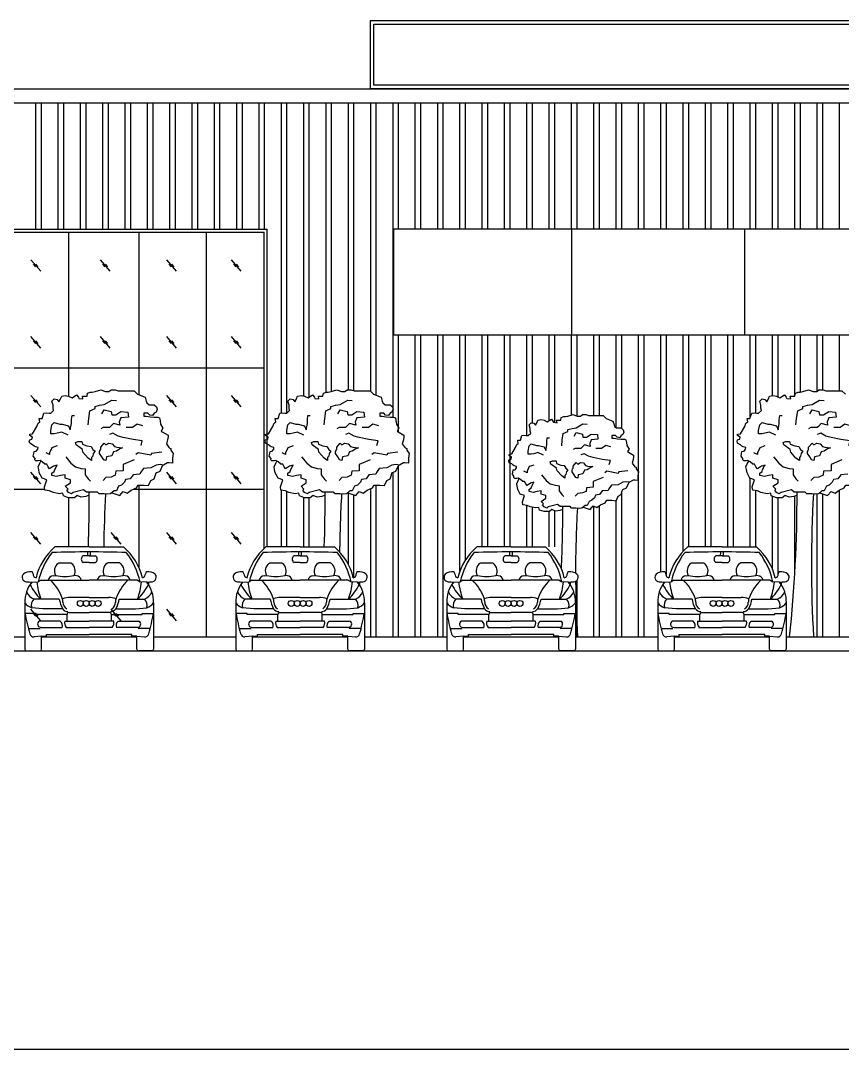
# Model space of a CAD drawing. Header units: inches. Extents: x 527079 to 698187, y -115864 to 63842.
# Drawn here: x 561581 to 573269, y 49203 to 63842 of the extents above; entities that cross this region are included whole.
import ezdxf

# ---------------------------------------------------------------- set-up
doc = ezdxf.new("R2010")
doc.units = ezdxf.units.IN
doc.header["$LTSCALE"] = 8
doc.header["$MEASUREMENT"] = 0
doc.layers.add('floor', color=177, linetype='Continuous')
doc.layers.add('walls', color=5, linetype='Continuous')

msp = doc.modelspace()

# ---------------------------------------------------------------- linework, layer by layer
at = {"layer": 'floor'}
for p, q in [((555387, 60873), (565087, 60873)), ((555427, 60833), (565047, 60833)), ((565047, 56333), (565047, 60833)), ((565087, 56353), (565087, 60873)), ((569418, 60873), (569418, 59369)), ((571878, 60873), (571878, 59369)), ((562557, 56353), (562069, 56353)), ((562557, 56353), (563045, 56353)), ((565557, 56353), (565069, 56353)), ((565557, 56353), (566045, 56353)), ((568557, 56353), (568069, 56353)), ((568557, 56353), (569045, 56353)), ((571557, 56353), (571069, 56353)), ((571557, 56353), (572045, 56353)), ((561643, 55559), (561643, 54896)), ((563471, 55559), (563471, 54896)), ((564643, 55559), (564643, 54896)), ((566471, 55559), (566471, 54896)), ((567643, 55559), (567643, 54896)), ((569471, 55559), (569471, 54896)), ((570643, 55559), (570643, 54896)), ((572471, 55559), (572471, 54896)), ((560471, 55073), (561643, 55073)), ((561880, 54896), (561880, 55082)), ((561880, 55073), (563234, 55073)), ((563234, 54896), (563234, 55082)), ((563471, 55073), (564643, 55073)), ((564880, 54896), (564880, 55082)), ((564880, 55073), (566234, 55073)), ((566234, 54896), (566234, 55082)), ((566471, 55073), (567643, 55073)), ((567880, 54896), (567880, 55082)), ((567880, 55073), (569234, 55073)), ((569234, 54896), (569234, 55082)), ((569471, 55073), (570643, 55073)), ((570880, 54896), (570880, 55082)), ((570880, 55073), (572234, 55073)), ((572234, 54896), (572234, 55082)), ((572471, 55073), (573643, 55073)), ((561666, 54873), (561857, 54873)), ((563448, 54873), (563257, 54873)), ((564666, 54873), (564857, 54873)), ((566448, 54873), (566257, 54873)), ((567666, 54873), (567857, 54873)), ((569448, 54873), (569257, 54873)), ((570666, 54873), (570857, 54873)), ((572448, 54873), (572257, 54873))]:
    msp.add_line(p, q, dxfattribs=at)
at = {"layer": 'floor', "color": 0}
for p, q in [((562267, 58498), (562267, 60833)), ((563267, 58515), (563267, 60833)), ((561869, 60274), (561729, 60437)), ((561798, 60336), (561765, 60374)), ((561833, 60336), (561800, 60374)), ((562856, 60274), (562716, 60437)), ((562785, 60336), (562753, 60374)), ((562820, 60336), (562787, 60374)), ((563799, 60274), (563659, 60437)), ((563728, 60336), (563695, 60374)), ((563763, 60336), (563730, 60374)), ((564720, 60274), (564580, 60437)), ((564649, 60336), (564616, 60374)), ((564684, 60336), (564651, 60374)), ((561869, 59182), (561729, 59346)), ((562856, 59182), (562716, 59346)), ((563799, 59182), (563659, 59346)), ((564720, 59182), (564580, 59346)), ((561798, 59245), (561765, 59283)), ((561833, 59245), (561800, 59283)), ((562785, 59245), (562753, 59283)), ((562820, 59245), (562787, 59283)), ((563728, 59245), (563695, 59283)), ((563763, 59245), (563730, 59283)), ((564649, 59245), (564616, 59283)), ((564684, 59245), (564651, 59283)), ((555427, 58903), (565047, 58903)), ((561869, 58344), (561729, 58507)), ((561798, 58406), (561765, 58444)), ((561833, 58406), (561800, 58444)), ((563799, 58344), (563659, 58507)), ((563728, 58406), (563695, 58444)), ((563763, 58406), (563730, 58444)), ((564720, 58344), (564580, 58507)), ((564649, 58406), (564616, 58444)), ((564684, 58406), (564651, 58444)), ((561869, 57252), (561729, 57416)), ((563799, 57252), (563659, 57416)), ((564720, 57252), (564580, 57416)), ((561798, 57315), (561765, 57353)), ((561833, 57315), (561800, 57353)), ((563728, 57315), (563695, 57353)), ((563763, 57315), (563730, 57353)), ((564649, 57315), (564616, 57353)), ((564684, 57315), (564651, 57353)), ((559829, 57173), (561926, 57173)), ((563185, 57173), (565047, 57173)), ((563267, 56052), (563267, 57233)), ((562267, 56353), (562267, 57053)), ((561869, 56394), (561729, 56557)), ((563010, 56394), (562870, 56557)), ((563799, 56394), (563659, 56557)), ((564720, 56394), (564580, 56557)), ((561798, 56456), (561765, 56494)), ((561833, 56456), (561800, 56494)), ((562939, 56456), (562906, 56494)), ((562973, 56456), (562940, 56494)), ((563728, 56456), (563695, 56494)), ((563763, 56456), (563730, 56494)), ((564649, 56456), (564616, 56494)), ((564684, 56456), (564651, 56494)), ((561869, 55302), (561729, 55466)), ((561798, 55365), (561765, 55403)), ((561833, 55365), (561800, 55403)), ((563010, 55302), (562870, 55466)), ((562939, 55365), (562906, 55403)), ((562973, 55365), (562940, 55403)), ((563799, 55302), (563659, 55466)), ((563728, 55365), (563695, 55403)), ((563763, 55365), (563730, 55403))]:
    msp.add_line(p, q, dxfattribs=at)
at = {"layer": 'floor'}
for points in [[(566887, 59369), (584578, 59369), (584578, 60873), (566887, 60873)], [(562102, 57517), (562050, 57504), (562050, 57504), (561994, 57464), (561974, 57494), (561954, 57528), (561928, 57528), (561890, 57561), (561858, 57580), (561832, 57577), (561800, 57577), (561784, 57593), (561787, 57612), (561762, 57644), (561768, 57680), (561775, 57712), (561803, 57715), (561826, 57744), (561829, 57769), (561791, 57779), (561775, 57785), (561752, 57807), (561711, 57827), (561704, 57859), (561711, 57878), (561743, 57884), (561749, 57913), (561711, 57939), (561711, 57955), (561752, 57964), (561814, 58066), (561831, 58115), (561855, 58131), (561847, 58180), (561888, 58180), (561912, 58254), (561945, 58262), (561986, 58254), (562011, 58254), (562051, 58295), (562043, 58327), (562043, 58368), (562027, 58425), (562060, 58458), (562100, 58450), (562125, 58417), (562150, 58458), (562166, 58499), (562215, 58507), (562264, 58499), (562313, 58475), (562378, 58515), (562403, 58483), (562411, 58466), (562468, 58458), (562460, 58499), (562509, 58499), (562526, 58499), (562534, 58540), (562575, 58556), (562599, 58556), (562640, 58564), (562722, 58589), (562787, 58564), (562804, 58564), (562836, 58564), (562869, 58589), (562926, 58589), (562967, 58573), (563033, 58573), (563098, 58573), (563139, 58573), (563196, 58573), (563245, 58524), (563352, 58483), (563368, 58425), (563376, 58401), (563409, 58376), (563482, 58376), (563515, 58344), (563523, 58311), (563507, 58270), (563482, 58254), (563458, 58221), (563417, 58229), (563393, 58254), (563335, 58254), (563335, 58213), (563368, 58213), (563425, 58205), (563482, 58197), (563532, 58197), (563556, 58188), (563564, 58148), (563572, 58099), (563605, 58041), (563581, 58000), (563597, 57992), (563679, 57943), (563679, 57919), (563671, 57878), (563654, 57821), (563695, 57763), (563720, 57755), (563720, 57731), (563752, 57682), (563744, 57616), (563744, 57567), (563744, 57543), (563695, 57551), (563671, 57551), (563613, 57518), (563564, 57526), (563507, 57518), (563433, 57477), (563327, 57469), (563286, 57412), (563278, 57387), (563180, 57379), (563139, 57322), (563074, 57314), (563057, 57273), (563016, 57232), (562975, 57216), (562943, 57150), (562910, 57150), (562861, 57110), (562820, 57101), (562771, 57110), (562697, 57110), (562673, 57134), (562599, 57134), (562518, 57134), (562477, 57167), (562329, 57126), (562305, 57110), (562264, 57126), (562239, 57159), (562256, 57175), (562215, 57216), (562289, 57265), (562289, 57306), (562215, 57330), (562215, 57379), (562150, 57371), (562092, 57355), (562027, 57371), (562027, 57404), (562060, 57428), (562068, 57453), (562100, 57518)], [(565458, 57517), (565406, 57504), (565406, 57504), (565349, 57464), (565329, 57494), (565309, 57528), (565284, 57528), (565245, 57561), (565213, 57580), (565188, 57577), (565156, 57577), (565140, 57593), (565143, 57612), (565117, 57644), (565124, 57680), (565130, 57712), (565159, 57715), (565181, 57744), (565184, 57769), (565146, 57779), (565130, 57785), (565108, 57807), (565066, 57827), (565060, 57859), (565066, 57878), (565098, 57884), (565104, 57913), (565066, 57939), (565066, 57955), (565108, 57964), (565170, 58066), (565186, 58115), (565211, 58131), (565202, 58180), (565243, 58180), (565268, 58254), (565301, 58262), (565341, 58254), (565366, 58254), (565407, 58295), (565399, 58327), (565399, 58368), (565382, 58425), (565415, 58458), (565456, 58450), (565481, 58417), (565505, 58458), (565521, 58499), (565570, 58507), (565620, 58499), (565669, 58475), (565734, 58515), (565759, 58483), (565767, 58466), (565824, 58458), (565816, 58499), (565865, 58499), (565881, 58499), (565889, 58540), (565930, 58556), (565955, 58556), (565996, 58564), (566077, 58589), (566143, 58564), (566159, 58564), (566192, 58564), (566225, 58589), (566282, 58589), (566323, 58573), (566388, 58573), (566454, 58573), (566495, 58573), (566552, 58573), (566601, 58524), (566707, 58483), (566723, 58425), (566732, 58401), (566764, 58376), (566838, 58376), (566871, 58344), (566879, 58311), (566863, 58270), (566838, 58254), (566813, 58221), (566773, 58229), (566748, 58254), (566691, 58254), (566691, 58213), (566723, 58213), (566781, 58205), (566838, 58197), (566887, 58197), (566912, 58188), (566920, 58148), (566928, 58099), (566961, 58041), (566936, 58000), (566952, 57992), (567034, 57943), (567034, 57919), (567026, 57878), (567010, 57821), (567051, 57763), (567075, 57755), (567075, 57731), (567108, 57682), (567100, 57616), (567100, 57567), (567100, 57543), (567051, 57551), (567026, 57551), (566969, 57518), (566920, 57526), (566863, 57518), (566789, 57477), (566683, 57469), (566642, 57412), (566634, 57387), (566535, 57379), (566495, 57322), (566429, 57314), (566413, 57273), (566372, 57232), (566331, 57216), (566298, 57150), (566266, 57150), (566216, 57110), (566176, 57101), (566127, 57110), (566053, 57110), (566028, 57134), (565955, 57134), (565873, 57134), (565832, 57167), (565685, 57126), (565660, 57110), (565620, 57126), (565595, 57159), (565611, 57175), (565570, 57216), (565644, 57265), (565644, 57306), (565570, 57330), (565570, 57379), (565505, 57371), (565448, 57355), (565382, 57371), (565382, 57404), (565415, 57428), (565423, 57453), (565456, 57518)], [(568882, 57273), (568835, 57261), (568835, 57261), (568784, 57225), (568766, 57252), (568748, 57282), (568725, 57282), (568690, 57312), (568662, 57330), (568639, 57327), (568610, 57327), (568595, 57341), (568598, 57358), (568575, 57387), (568581, 57419), (568587, 57448), (568613, 57451), (568633, 57476), (568636, 57499), (568601, 57508), (568587, 57514), (568567, 57534), (568529, 57551), (568523, 57580), (568529, 57597), (568558, 57603), (568564, 57629), (568529, 57652), (568529, 57666), (568567, 57675), (568622, 57767), (568637, 57811), (568659, 57825), (568652, 57870), (568689, 57870), (568711, 57936), (568740, 57943), (568777, 57936), (568799, 57936), (568836, 57973), (568829, 58002), (568829, 58039), (568814, 58090), (568843, 58120), (568880, 58112), (568902, 58083), (568924, 58120), (568939, 58156), (568983, 58164), (569027, 58156), (569071, 58134), (569130, 58171), (569152, 58142), (569160, 58127), (569211, 58120), (569204, 58156), (569248, 58156), (569263, 58156), (569270, 58193), (569307, 58208), (569329, 58208), (569366, 58215), (569439, 58237), (569498, 58215), (569513, 58215), (569542, 58215), (569572, 58237), (569623, 58237), (569660, 58223), (569719, 58223), (569778, 58223), (569815, 58223), (569866, 58223), (569910, 58178), (570006, 58142), (570021, 58090), (570028, 58068), (570058, 58046), (570124, 58046), (570153, 58017), (570161, 57987), (570146, 57950), (570124, 57936), (570102, 57906), (570065, 57914), (570043, 57936), (569991, 57936), (569991, 57899), (570021, 57899), (570072, 57892), (570124, 57884), (570168, 57884), (570190, 57877), (570197, 57840), (570205, 57796), (570234, 57744), (570212, 57708), (570227, 57700), (570300, 57656), (570300, 57634), (570293, 57597), (570278, 57546), (570315, 57494), (570337, 57487), (570337, 57465), (570367, 57421), (570359, 57362), (570359, 57318), (570359, 57296), (570315, 57303), (570293, 57303), (570242, 57274), (570197, 57281), (570146, 57274), (570080, 57237), (569984, 57230), (569947, 57178), (569940, 57156), (569852, 57149), (569815, 57097), (569756, 57090), (569741, 57053), (569704, 57016), (569668, 57001), (569638, 56943), (569609, 56943), (569565, 56906), (569528, 56898), (569484, 56906), (569417, 56906), (569395, 56928), (569329, 56928), (569255, 56928), (569219, 56957), (569086, 56921), (569064, 56906), (569027, 56921), (569005, 56950), (569020, 56965), (568983, 57001), (569049, 57046), (569049, 57082), (568983, 57104), (568983, 57149), (568924, 57141), (568873, 57127), (568814, 57141), (568814, 57171), (568843, 57193), (568851, 57215), (568880, 57274)]]:
    msp.add_lwpolyline(points, close=True, dxfattribs=at)
for points in [[(573345, 57387), (573246, 57379), (573206, 57322), (573140, 57314), (573124, 57273), (573083, 57232), (573042, 57216), (573009, 57150), (572977, 57150), (572928, 57110), (572887, 57101), (572838, 57110), (572764, 57110), (572739, 57134), (572666, 57134), (572584, 57134), (572543, 57167), (572396, 57126), (572371, 57110), (572331, 57126), (572306, 57159), (572322, 57175), (572281, 57216), (572355, 57265), (572355, 57306), (572281, 57330), (572281, 57379), (572216, 57371), (572159, 57355), (572093, 57371), (572093, 57404), (572126, 57428), (572134, 57453), (572167, 57518), (572169, 57517), (572117, 57504), (572117, 57504), (572060, 57464), (572040, 57494), (572021, 57528), (571995, 57528), (571956, 57561), (571924, 57580), (571899, 57577), (571867, 57577), (571851, 57593), (571854, 57612), (571828, 57644), (571835, 57680), (571841, 57712), (571870, 57715), (571892, 57744), (571895, 57769), (571857, 57779), (571841, 57785), (571819, 57807), (571777, 57827), (571771, 57859), (571777, 57878), (571809, 57884), (571815, 57913), (571777, 57939), (571777, 57955), (571819, 57964), (571881, 58066), (571897, 58115), (571922, 58131), (571913, 58180), (571954, 58180), (571979, 58254), (572012, 58262), (572053, 58254), (572077, 58254), (572118, 58295), (572110, 58327), (572110, 58368), (572093, 58425), (572126, 58458), (572167, 58450), (572192, 58417), (572216, 58458), (572232, 58499), (572281, 58507), (572331, 58499), (572380, 58475), (572445, 58515), (572470, 58483), (572478, 58466), (572535, 58458), (572527, 58499), (572576, 58499), (572592, 58499), (572600, 58540), (572641, 58556), (572666, 58556), (572707, 58564), (572788, 58589), (572854, 58564), (572870, 58564), (572903, 58564), (572936, 58589), (572993, 58589), (573034, 58573), (573099, 58573), (573165, 58573), (573206, 58573), (573263, 58573), (573312, 58524)], [(562558, 57087), (562509, 57069), (562444, 57061), (562386, 57086), (562346, 57053), (562264, 57053), (562190, 57078), (562182, 57119), (562133, 57110), (562043, 57127), (561994, 57151), (561928, 57159), (561920, 57208), (561953, 57307), (561888, 57331), (561847, 57405), (561839, 57454), (561830, 57494), (561855, 57544), (561870, 57573)], [(565913, 57087), (565865, 57069), (565799, 57061), (565742, 57086), (565701, 57053), (565619, 57053), (565546, 57078), (565538, 57119), (565488, 57110), (565398, 57127), (565349, 57151), (565284, 57159), (565276, 57208), (565309, 57307), (565243, 57331), (565202, 57405), (565194, 57454), (565186, 57494), (565210, 57544), (565225, 57573)], [(572624, 57087), (572576, 57069), (572510, 57061), (572453, 57086), (572412, 57053), (572330, 57053), (572257, 57078), (572249, 57119), (572199, 57110), (572110, 57127), (572060, 57151), (571995, 57159), (571987, 57208), (572020, 57307), (571954, 57331), (571913, 57405), (571905, 57454), (571897, 57494), (571921, 57544), (571936, 57573)], [(562878, 57124), (562992, 57086), (563041, 57143), (563098, 57119), (563155, 57159), (563229, 57192), (563253, 57233), (563335, 57233), (563400, 57225), (563433, 57298), (563482, 57323), (563499, 57380), (563507, 57405), (563564, 57429), (563605, 57519), (563605, 57520)], [(566233, 57124), (566347, 57086), (566396, 57143), (566453, 57119), (566511, 57159), (566584, 57192), (566609, 57233), (566691, 57233), (566756, 57225), (566789, 57298), (566838, 57323), (566854, 57380), (566862, 57405), (566920, 57429), (566960, 57519), (566961, 57520)], [(572944, 57124), (573058, 57086), (573107, 57143), (573164, 57119), (573222, 57159), (573295, 57192), (573320, 57233), (573402, 57233), (573467, 57225), (573500, 57298), (573549, 57323), (573565, 57380), (573573, 57405), (573631, 57429), (573671, 57519), (573672, 57520)], [(569292, 56885), (569248, 56870), (569189, 56862), (569137, 56884), (569101, 56855), (569027, 56855), (568961, 56877), (568953, 56914), (568909, 56907), (568828, 56921), (568784, 56943), (568725, 56951), (568718, 56995), (568747, 57083), (568688, 57105), (568652, 57171), (568644, 57216), (568637, 57252), (568659, 57296), (568672, 57323)], [(569580, 56919), (569682, 56884), (569726, 56936), (569778, 56914), (569829, 56951), (569895, 56980), (569918, 57017), (569991, 57017), (570050, 57010), (570079, 57076), (570124, 57098), (570138, 57149), (570146, 57171), (570197, 57193), (570234, 57274), (570234, 57275)]]:
    msp.add_lwpolyline(points, dxfattribs=at)
for centre, radius, start, end in [((544373, 57046), 18185, 357.8142, 0.2761), ((579736, 56108), 16975, 176.6289, 179.1741), ((547728, 57046), 18185, 357.8142, 0.2761), ((583092, 56108), 16975, 176.6289, 179.4099), ((554439, 57046), 18185, 353.7689, 0.2761), ((589803, 56108), 16975, 176.6289, 183.4974), ((552925, 56849), 16367, 357.1679, 0.2761), ((584752, 56005), 15278, 176.6289, 180.0953), ((562613, 55720), 835, 130.6959, 166.5743), ((562501, 55720), 835, 13.4257, 49.3041), ((565613, 55720), 835, 130.6959, 166.5743), ((565501, 55720), 835, 13.4257, 49.3041), ((568613, 55720), 835, 130.6959, 166.5743), ((568501, 55720), 835, 13.4257, 49.3041), ((571613, 55720), 835, 130.6959, 166.5743), ((571501, 55720), 835, 13.4257, 49.3041), ((561668, 55922), 65.2, 136.7558, 266.4468), ((561713, 55849), 150, 79.8953, 128.1966), ((561735, 55973), 23.3, 352.9972, 79.8953), ((561809, 55964), 50.9, 172.9972, 261.3731), ((563305, 55964), 50.9, 278.6269, 7.0028), ((563379, 55973), 23.3, 100.1047, 187.0028), ((563401, 55849), 150, 51.8034, 100.1047), ((563446, 55922), 65.2, 273.5532, 43.2442), ((564668, 55922), 65.2, 136.7558, 266.4468), ((564713, 55849), 150, 79.8953, 128.1966), ((564735, 55973), 23.3, 352.9972, 79.8953), ((566305, 55964), 50.9, 278.6269, 7.0028), ((566379, 55973), 23.3, 100.1047, 187.0028), ((566401, 55849), 150, 51.8034, 100.1047), ((566446, 55922), 65.2, 273.5532, 43.2442), ((567668, 55922), 65.2, 136.7558, 266.4468), ((567713, 55849), 150, 79.8953, 128.1966), ((567735, 55973), 23.3, 352.9972, 79.8953), ((567809, 55964), 50.9, 172.9972, 261.3731), ((569305, 55964), 50.9, 278.6269, 7.0028), ((569379, 55973), 23.3, 100.1047, 187.0028), ((569401, 55849), 150, 51.8034, 100.1047), ((569446, 55922), 65.2, 273.5532, 43.2442), ((570668, 55922), 65.2, 136.7558, 266.4468), ((570713, 55849), 150, 79.8953, 128.1966), ((570735, 55973), 23.3, 352.9972, 79.8953), ((570809, 55964), 50.9, 172.9972, 261.3731), ((572305, 55964), 50.9, 278.6269, 7.0028), ((572379, 55973), 23.3, 100.1047, 187.0028), ((572401, 55849), 150, 51.8034, 100.1047), ((572446, 55922), 65.2, 273.5532, 43.2442), ((562088, 55574), 446, 141.4951, 181.9889), ((563225, 80991), 25183, 266.4468, 266.6189), ((561890, 80991), 25183, 273.3811, 273.5532), ((563026, 55574), 446, 358.0111, 38.5049), ((565088, 55574), 446, 141.4951, 181.9889), ((566225, 80991), 25183, 266.4468, 266.6189), ((564890, 80991), 25183, 273.3811, 273.5532), ((566026, 55574), 446, 358.0111, 38.5049), ((568088, 55574), 446, 141.4951, 181.9889), ((569225, 80991), 25183, 266.4468, 266.6189), ((567890, 80991), 25183, 273.3811, 273.5532), ((569026, 55574), 446, 358.0111, 38.5049), ((584752, 56005), 15278, 180.5308, 183.4974), ((571088, 55574), 446, 141.4951, 181.9889), ((572225, 80991), 25183, 266.4468, 266.6189), ((570890, 80991), 25183, 273.3811, 273.5532), ((572026, 55574), 446, 358.0111, 38.5049), ((561666, 54896), 23.3, 180, 270), ((561857, 54896), 23.3, 270, 0), ((563257, 54896), 23.3, 180, 270), ((563448, 54896), 23.3, 270, 0), ((564666, 54896), 23.3, 180, 270), ((564857, 54896), 23.3, 270, 0), ((566257, 54896), 23.3, 180, 270), ((566448, 54896), 23.3, 270, 0), ((567666, 54896), 23.3, 180, 270), ((567857, 54896), 23.3, 270, 0), ((569257, 54896), 23.3, 180, 270), ((569448, 54896), 23.3, 270, 0), ((570666, 54896), 23.3, 180, 270), ((570857, 54896), 23.3, 270, 0), ((572257, 54896), 23.3, 180, 270), ((572448, 54896), 23.3, 270, 0)]:
    msp.add_arc(centre, radius, start, end, dxfattribs=at)
at = {"layer": 'walls', "color": 18, "true_color": 0x000000}
for p, q in [((552987, 62873), (653187, 62873)), ((552987, 62673), (653187, 62673)), ((561798, 60873), (561798, 62673)), ((561877, 60873), (561877, 62673)), ((562115, 60873), (562115, 62673)), ((562195, 60873), (562195, 62673)), ((562433, 60873), (562433, 62673)), ((562512, 60873), (562512, 62673)), ((562750, 60873), (562750, 62673)), ((562830, 60873), (562830, 62673)), ((563068, 60873), (563068, 62673)), ((563147, 60873), (563147, 62673)), ((563385, 60873), (563385, 62673)), ((563465, 60873), (563465, 62673)), ((563703, 60873), (563703, 62673)), ((563782, 60873), (563782, 62673)), ((564020, 60873), (564020, 62673)), ((564100, 60873), (564100, 62673)), ((564338, 60873), (564338, 62673)), ((564417, 60873), (564417, 62673)), ((564655, 60873), (564655, 62673)), ((564735, 60873), (564735, 62673)), ((564973, 60873), (564973, 62673)), ((565052, 60873), (565052, 62673)), ((565290, 58259), (565290, 62673)), ((565370, 58257), (565370, 62673)), ((565608, 58501), (565608, 62673)), ((565687, 58486), (565687, 62673)), ((565925, 58554), (565925, 62673)), ((566005, 58567), (566005, 62673)), ((566243, 58589), (566243, 62673)), ((566322, 58573), (566322, 62673)), ((566560, 58564), (566560, 62673)), ((566640, 58509), (566640, 62673)), ((566878, 58197), (566878, 62673)), ((566957, 60873), (566957, 62673)), ((567195, 60873), (567195, 62673)), ((567275, 60873), (567275, 62673)), ((567513, 60873), (567513, 62673)), ((567592, 60873), (567592, 62673)), ((567830, 60873), (567830, 62673)), ((567910, 60873), (567910, 62673)), ((568148, 60873), (568148, 62673)), ((568227, 60873), (568227, 62673)), ((568465, 60873), (568465, 62673)), ((568545, 60873), (568545, 62673)), ((568783, 60873), (568783, 62673)), ((568862, 60873), (568862, 62673)), ((569100, 60873), (569100, 62673)), ((569180, 60873), (569180, 62673)), ((569418, 60873), (569418, 62673)), ((569497, 60873), (569497, 62673)), ((569735, 60873), (569735, 62673)), ((569815, 60873), (569815, 62673)), ((570053, 60873), (570053, 62673)), ((570132, 60873), (570132, 62673)), ((570370, 60873), (570370, 62673)), ((570450, 60873), (570450, 62673)), ((570688, 60873), (570688, 62673)), ((570767, 60873), (570767, 62673)), ((571005, 60873), (571005, 62673)), ((571085, 60873), (571085, 62673)), ((571323, 60873), (571323, 62673)), ((571402, 60873), (571402, 62673)), ((571640, 60873), (571640, 62673)), ((571720, 60873), (571720, 62673)), ((571958, 60873), (571958, 62673)), ((572037, 60873), (572037, 62673)), ((572275, 60873), (572275, 62673)), ((572355, 60873), (572355, 62673)), ((572593, 60873), (572593, 62673)), ((572672, 60873), (572672, 62673)), ((572910, 60873), (572910, 62673)), ((572990, 60873), (572990, 62673)), ((573228, 60873), (573228, 62673)), ((564227, 55073), (564227, 60833)), ((566957, 57990), (566957, 59369)), ((567195, 55073), (567195, 59369)), ((567275, 55073), (567275, 59369)), ((567513, 55073), (567513, 59369)), ((567592, 55073), (567592, 59369)), ((567830, 56009), (567830, 59369)), ((567910, 56169), (567910, 59369)), ((568148, 56353), (568148, 59369)), ((568227, 56353), (568227, 59369)), ((568465, 56353), (568465, 59369)), ((568545, 56353), (568545, 59369)), ((568783, 57936), (568783, 59369)), ((568862, 58116), (568862, 59369)), ((569100, 58152), (569100, 59369)), ((569180, 58124), (569180, 59369)), ((569418, 58231), (569418, 59369)), ((569497, 58216), (569497, 59369)), ((569735, 58223), (569735, 59369)), ((569815, 58223), (569815, 59369)), ((570053, 58050), (570053, 59369)), ((570132, 58038), (570132, 59369)), ((570370, 55073), (570370, 59369)), ((570450, 55073), (570450, 59369)), ((570688, 55996), (570688, 59369)), ((570767, 55935), (570767, 59369)), ((571005, 56292), (571005, 59369)), ((571085, 56353), (571085, 59369)), ((571323, 56353), (571323, 59369)), ((571402, 56353), (571402, 59369)), ((571640, 56353), (571640, 59369)), ((571720, 56353), (571720, 59369)), ((571958, 58190), (571958, 59369)), ((572037, 58257), (572037, 59369)), ((572275, 58506), (572275, 59369)), ((572355, 58487), (572355, 59369)), ((572593, 58501), (572593, 59369)), ((572672, 58558), (572672, 59369)), ((572910, 58570), (572910, 59369)), ((572990, 58589), (572990, 59369)), ((573228, 58573), (573228, 59369)), ((566878, 55073), (566878, 57411)), ((566957, 55073), (566957, 57520)), ((571958, 56353), (571958, 57330)), ((565290, 56353), (565290, 57159)), ((565370, 56353), (565370, 57141)), ((566243, 56103), (566243, 57131)), ((566322, 55916), (566322, 57094)), ((566560, 55073), (566560, 57181)), ((566640, 55073), (566640, 57233)), ((570132, 55073), (570132, 57127)), ((572037, 56353), (572037, 57154)), ((572910, 55073), (572910, 57106)), ((572990, 55073), (572990, 57109)), ((573228, 55073), (573228, 57162)), ((565608, 56353), (565608, 57057)), ((565687, 56353), (565687, 57053)), ((570053, 55073), (570053, 57016)), ((572275, 56032), (572275, 57071)), ((572355, 55951), (572355, 57053)), ((572593, 55972), (572593, 57076)), ((568783, 56353), (568783, 56944)), ((568862, 56353), (568862, 56915)), ((569100, 56353), (569100, 56855)), ((569180, 56353), (569180, 56866)), ((569735, 55073), (569735, 56932)), ((569815, 55073), (569815, 56940)), ((562557, 56227), (562470, 56227)), ((562537, 56227), (562538, 56280)), ((562557, 56227), (562644, 56227)), ((562577, 56227), (562577, 56280)), ((565557, 56227), (565470, 56227)), ((565537, 56227), (565538, 56280)), ((565557, 56227), (565644, 56227)), ((565577, 56227), (565577, 56280)), ((568557, 56227), (568470, 56227)), ((568537, 56227), (568538, 56280)), ((568557, 56227), (568644, 56227)), ((568577, 56227), (568577, 56280)), ((571557, 56227), (571470, 56227)), ((571537, 56227), (571538, 56280)), ((571557, 56227), (571644, 56227)), ((571577, 56227), (571577, 56280)), ((562129, 56124), (562291, 56124)), ((562557, 56130), (562470, 56130)), ((562557, 56130), (562644, 56130)), ((562986, 56124), (562823, 56124)), ((565129, 56124), (565291, 56124)), ((565557, 56130), (565470, 56130)), ((565557, 56130), (565644, 56130)), ((565986, 56124), (565823, 56124)), ((568129, 56124), (568291, 56124)), ((568557, 56130), (568470, 56130)), ((568557, 56130), (568644, 56130)), ((568986, 56124), (568823, 56124)), ((571129, 56124), (571291, 56124)), ((571557, 56130), (571470, 56130)), ((571557, 56130), (571644, 56130)), ((571986, 56124), (571823, 56124)), ((562045, 55941), (562077, 55946)), ((562375, 55941), (562343, 55946)), ((562739, 55941), (562771, 55946)), ((563070, 55941), (563038, 55946)), ((565045, 55941), (565077, 55946)), ((565375, 55941), (565343, 55946)), ((565739, 55941), (565771, 55946)), ((566070, 55941), (566038, 55946)), ((568045, 55941), (568077, 55946)), ((568375, 55941), (568343, 55946)), ((568739, 55941), (568771, 55946)), ((569070, 55941), (569038, 55946)), ((571045, 55941), (571077, 55946)), ((571375, 55941), (571343, 55946)), ((571739, 55941), (571771, 55946)), ((572070, 55941), (572038, 55946)), ((561739, 55852), (561833, 55856)), ((561872, 55878), (561833, 55856)), ((561872, 55878), (562557, 55878)), ((563242, 55878), (562557, 55878)), ((563242, 55878), (563281, 55856)), ((563375, 55852), (563281, 55856)), ((563404, 55810), (563404, 55854)), ((564739, 55852), (564833, 55856)), ((564872, 55878), (564833, 55856)), ((564872, 55878), (565557, 55878)), ((566242, 55878), (565557, 55878)), ((566242, 55878), (566281, 55856)), ((566375, 55852), (566281, 55856)), ((566404, 55810), (566404, 55854)), ((567739, 55852), (567833, 55856)), ((567872, 55878), (567833, 55856)), ((567872, 55878), (568557, 55878)), ((569242, 55878), (568557, 55878)), ((569242, 55878), (569281, 55856)), ((569375, 55852), (569281, 55856)), ((569404, 55810), (569404, 55854)), ((569497, 55073), (569497, 55881)), ((570739, 55852), (570833, 55856)), ((570872, 55878), (570833, 55856)), ((570872, 55878), (571557, 55878)), ((572242, 55878), (571557, 55878)), ((572242, 55878), (572281, 55856)), ((572375, 55852), (572281, 55856)), ((572404, 55810), (572404, 55854)), ((562557, 55633), (562283, 55633)), ((562557, 55633), (562831, 55633)), ((565557, 55633), (565283, 55633)), ((565557, 55633), (565831, 55633)), ((568557, 55633), (568283, 55633)), ((568557, 55633), (568831, 55633)), ((571557, 55633), (571283, 55633)), ((571557, 55633), (571831, 55633)), ((561899, 55473), (561739, 55486)), ((562132, 55611), (561772, 55611)), ((562983, 55611), (563342, 55611)), ((563215, 55473), (563375, 55486)), ((564899, 55473), (564739, 55486)), ((565132, 55611), (564772, 55611)), ((565983, 55611), (566342, 55611)), ((566215, 55473), (566375, 55486)), ((567899, 55473), (567739, 55486)), ((568132, 55611), (567772, 55611)), ((568983, 55611), (569342, 55611)), ((569215, 55473), (569375, 55486)), ((570899, 55473), (570739, 55486)), ((571132, 55611), (570772, 55611)), ((571983, 55611), (572342, 55611)), ((572215, 55473), (572375, 55486)), ((561805, 55407), (561643, 55407)), ((561805, 55390), (561805, 55407)), ((562242, 55390), (561805, 55390)), ((562180, 55473), (561899, 55473)), ((562242, 55298), (562242, 55390)), ((562270, 55419), (562557, 55419)), ((562844, 55419), (562557, 55419)), ((562872, 55298), (562872, 55390)), ((562872, 55390), (563309, 55390)), ((562935, 55473), (563215, 55473)), ((563309, 55390), (563309, 55407)), ((563309, 55407), (563471, 55407)), ((564805, 55407), (564643, 55407)), ((564805, 55390), (564805, 55407)), ((565242, 55390), (564805, 55390)), ((565180, 55473), (564899, 55473)), ((565242, 55298), (565242, 55390)), ((565270, 55419), (565557, 55419)), ((565844, 55419), (565557, 55419)), ((565872, 55298), (565872, 55390)), ((565872, 55390), (566309, 55390)), ((565935, 55473), (566215, 55473)), ((566309, 55390), (566309, 55407)), ((566309, 55407), (566471, 55407)), ((567805, 55407), (567643, 55407)), ((567805, 55390), (567805, 55407)), ((568242, 55390), (567805, 55390)), ((568180, 55473), (567899, 55473)), ((568242, 55298), (568242, 55390)), ((568270, 55419), (568557, 55419)), ((568844, 55419), (568557, 55419)), ((568872, 55298), (568872, 55390)), ((568872, 55390), (569309, 55390)), ((568935, 55473), (569215, 55473)), ((569309, 55390), (569309, 55407)), ((569309, 55407), (569471, 55407)), ((570805, 55407), (570643, 55407)), ((570805, 55390), (570805, 55407)), ((571242, 55390), (570805, 55390)), ((571180, 55473), (570899, 55473)), ((571242, 55298), (571242, 55390)), ((571270, 55419), (571557, 55419)), ((571844, 55419), (571557, 55419)), ((571872, 55298), (571872, 55390)), ((571872, 55390), (572309, 55390)), ((571935, 55473), (572215, 55473)), ((572309, 55390), (572309, 55407)), ((572309, 55407), (572471, 55407)), ((561691, 55191), (561859, 55191)), ((562145, 55296), (561851, 55296)), ((561875, 55207), (562170, 55204)), ((562209, 55298), (562557, 55298)), ((562229, 55207), (562557, 55207)), ((562905, 55298), (562557, 55298)), ((562885, 55207), (562557, 55207)), ((563239, 55207), (562944, 55204)), ((562970, 55296), (563263, 55296)), ((563423, 55191), (563255, 55191)), ((564691, 55191), (564859, 55191)), ((565145, 55296), (564851, 55296)), ((564875, 55207), (565170, 55204)), ((565209, 55298), (565557, 55298)), ((565229, 55207), (565557, 55207)), ((565905, 55298), (565557, 55298)), ((565885, 55207), (565557, 55207)), ((566239, 55207), (565944, 55204)), ((565970, 55296), (566263, 55296)), ((566423, 55191), (566255, 55191)), ((567691, 55191), (567859, 55191)), ((568145, 55296), (567851, 55296)), ((567875, 55207), (568170, 55204)), ((568209, 55298), (568557, 55298)), ((568229, 55207), (568557, 55207)), ((568905, 55298), (568557, 55298)), ((568885, 55207), (568557, 55207)), ((569239, 55207), (568944, 55204)), ((568970, 55296), (569263, 55296)), ((569423, 55191), (569255, 55191)), ((570691, 55191), (570859, 55191)), ((571145, 55296), (570851, 55296)), ((570875, 55207), (571170, 55204)), ((571209, 55298), (571557, 55298)), ((571229, 55207), (571557, 55207)), ((571905, 55298), (571557, 55298)), ((571885, 55207), (571557, 55207)), ((572239, 55207), (571944, 55204)), ((571970, 55296), (572263, 55296)), ((572423, 55191), (572255, 55191)), ((561880, 55082), (561772, 55073)), ((561880, 55082), (561949, 55082)), ((561949, 55108), (562557, 55108)), ((561949, 55082), (561949, 55108)), ((563165, 55108), (562557, 55108)), ((563165, 55082), (563165, 55108)), ((563234, 55082), (563165, 55082)), ((563234, 55082), (563342, 55073)), ((564880, 55082), (564772, 55073)), ((564880, 55082), (564949, 55082)), ((564949, 55108), (565557, 55108)), ((564949, 55082), (564949, 55108)), ((566165, 55108), (565557, 55108)), ((566165, 55082), (566165, 55108)), ((566234, 55082), (566165, 55082)), ((566234, 55082), (566342, 55073)), ((567880, 55082), (567772, 55073)), ((567880, 55082), (567949, 55082)), ((567949, 55108), (568557, 55108)), ((567949, 55082), (567949, 55108)), ((569165, 55108), (568557, 55108)), ((569165, 55082), (569165, 55108)), ((569234, 55082), (569165, 55082)), ((569234, 55082), (569342, 55073)), ((570880, 55082), (570772, 55073)), ((570880, 55082), (570949, 55082)), ((570949, 55108), (571557, 55108)), ((570949, 55082), (570949, 55108)), ((572165, 55108), (571557, 55108)), ((572165, 55082), (572165, 55108)), ((572234, 55082), (572165, 55082)), ((572234, 55082), (572342, 55073)), ((527079, 54873), (698187, 54873))]:
    msp.add_line(p, q, dxfattribs=at)
at = {"layer": 'walls'}
msp.add_line((698187, 49203), (532987, 49203), dxfattribs=at)
at = {"layer": 'walls', "color": 18, "true_color": 0x000000}
for points in [[(566556, 63842), (579146, 63842), (579146, 62873), (566556, 62873)], [(566606, 63792), (579096, 63792), (579096, 62923), (566606, 62923)], [(562542, 57617), (562468, 57699), (562460, 57740), (562370, 57805), (562362, 57838), (562395, 57854), (562452, 57854), (562460, 57813), (562525, 57789), (562583, 57781), (562607, 57740), (562640, 57715), (562615, 57682), (562607, 57642), (562591, 57625), (562591, 57584)], [(562722, 57740), (562722, 57772), (562771, 57830), (562795, 57805), (562836, 57830), (562885, 57821), (562918, 57781), (562951, 57772), (563032, 57764), (562992, 57748), (562943, 57715), (562902, 57707), (562877, 57650), (562803, 57633), (562795, 57584), (562763, 57593), (562738, 57633), (562705, 57682), (562705, 57707), (562714, 57732)], [(565897, 57617), (565824, 57699), (565816, 57740), (565726, 57805), (565717, 57838), (565750, 57854), (565807, 57854), (565816, 57813), (565881, 57789), (565938, 57781), (565963, 57740), (565995, 57715), (565971, 57682), (565963, 57642), (565946, 57625), (565946, 57584)], [(566077, 57740), (566077, 57772), (566126, 57830), (566151, 57805), (566192, 57830), (566241, 57821), (566273, 57781), (566306, 57772), (566388, 57764), (566347, 57748), (566298, 57715), (566257, 57707), (566233, 57650), (566159, 57633), (566151, 57584), (566118, 57593), (566094, 57633), (566061, 57682), (566061, 57707), (566069, 57732)], [(572608, 57617), (572535, 57699), (572527, 57740), (572437, 57805), (572428, 57838), (572461, 57854), (572518, 57854), (572527, 57813), (572592, 57789), (572649, 57781), (572674, 57740), (572706, 57715), (572682, 57682), (572674, 57642), (572657, 57625), (572657, 57584)], [(572788, 57740), (572788, 57772), (572837, 57830), (572862, 57805), (572903, 57830), (572952, 57821), (572985, 57781), (573017, 57772), (573099, 57764), (573058, 57748), (573009, 57715), (572968, 57707), (572944, 57650), (572870, 57633), (572862, 57584), (572829, 57593), (572805, 57633), (572772, 57682), (572772, 57707), (572780, 57732)], [(569277, 57363), (569211, 57436), (569204, 57473), (569123, 57532), (569115, 57561), (569145, 57576), (569196, 57576), (569204, 57539), (569263, 57517), (569314, 57510), (569336, 57473), (569366, 57451), (569344, 57422), (569336, 57385), (569321, 57370), (569321, 57333)], [(569439, 57473), (569439, 57502), (569483, 57554), (569505, 57532), (569542, 57554), (569586, 57547), (569616, 57510), (569645, 57502), (569719, 57495), (569682, 57480), (569638, 57451), (569601, 57444), (569579, 57392), (569513, 57377), (569505, 57333), (569476, 57341), (569454, 57377), (569424, 57422), (569424, 57444), (569432, 57466)]]:
    msp.add_lwpolyline(points, close=True, dxfattribs=at)
for points in [[(562542, 58091), (562550, 58181), (562566, 58287), (562640, 58320), (562640, 58353), (562705, 58369), (562771, 58377), (562877, 58443), (562943, 58434)], [(565897, 58091), (565906, 58181), (565922, 58287), (565995, 58320), (565995, 58353), (566061, 58369), (566126, 58377), (566233, 58443), (566298, 58434)], [(572608, 58091), (572617, 58181), (572633, 58287), (572706, 58320), (572706, 58353), (572772, 58369), (572837, 58377), (572944, 58443), (573009, 58434)], [(562738, 58246), (562771, 58304), (562869, 58279), (562877, 58230), (562934, 58230), (563008, 58279), (563106, 58271), (563114, 58197), (563008, 58189), (562983, 58132), (562992, 58083), (562902, 58108), (562861, 58067), (562844, 58050), (562754, 58050), (562722, 58034)], [(566094, 58246), (566126, 58304), (566224, 58279), (566233, 58230), (566290, 58230), (566363, 58279), (566462, 58271), (566470, 58197), (566363, 58189), (566339, 58132), (566347, 58083), (566257, 58108), (566216, 58067), (566200, 58050), (566110, 58050), (566077, 58034)], [(572805, 58246), (572837, 58304), (572935, 58279), (572944, 58230), (573001, 58230), (573074, 58279), (573173, 58271), (573181, 58197), (573074, 58189), (573050, 58132), (573058, 58083), (572968, 58108), (572927, 58067), (572911, 58050), (572821, 58050), (572788, 58034)], [(562256, 57944), (562166, 57985), (562100, 57969), (562059, 57960), (562010, 57960), (562010, 58009), (562027, 58091), (562059, 58124), (562141, 58099), (562174, 58099), (562264, 58075), (562288, 58018), (562305, 58108), (562305, 58165), (562313, 58222), (562346, 58222)], [(565611, 57944), (565521, 57985), (565456, 57969), (565415, 57960), (565366, 57960), (565366, 58009), (565382, 58091), (565415, 58124), (565497, 58099), (565529, 58099), (565619, 58075), (565644, 58018), (565660, 58108), (565660, 58165), (565668, 58222), (565701, 58222)], [(572322, 57944), (572232, 57985), (572167, 57969), (572126, 57960), (572077, 57960), (572077, 58009), (572093, 58091), (572126, 58124), (572208, 58099), (572240, 58099), (572330, 58075), (572355, 58018), (572371, 58108), (572371, 58165), (572379, 58222), (572412, 58222)], [(563319, 58075), (563237, 58099), (563171, 58050), (563082, 58050)], [(566674, 58075), (566592, 58099), (566527, 58050), (566437, 58050)], [(569277, 57789), (569285, 57870), (569299, 57966), (569366, 57995), (569366, 58025), (569424, 58039), (569483, 58047), (569579, 58106), (569638, 58098)], [(569454, 57929), (569483, 57981), (569572, 57959), (569579, 57914), (569631, 57914), (569697, 57959), (569785, 57951), (569792, 57885), (569697, 57878), (569675, 57826), (569682, 57782), (569601, 57804), (569564, 57767), (569550, 57753), (569469, 57753), (569439, 57738)], [(573385, 58075), (573303, 58099), (573238, 58050), (573148, 58050)], [(563294, 57797), (563311, 57862), (563180, 57879), (563041, 57911), (562967, 57928), (562893, 57969), (562844, 57952)], [(566650, 57797), (566666, 57862), (566535, 57879), (566396, 57911), (566323, 57928), (566249, 57969), (566200, 57952)], [(569020, 57657), (568939, 57694), (568880, 57679), (568843, 57672), (568799, 57672), (568799, 57716), (568814, 57789), (568843, 57819), (568917, 57797), (568946, 57797), (569027, 57775), (569049, 57723), (569064, 57804), (569064, 57856), (569071, 57907), (569101, 57907)], [(573361, 57797), (573377, 57862), (573246, 57879), (573107, 57911), (573034, 57928), (572960, 57969), (572911, 57952)], [(562100, 57789), (562027, 57764), (561994, 57691), (561994, 57666), (561945, 57691)], [(563589, 57699), (563441, 57682), (563433, 57658), (563253, 57691), (563221, 57666)], [(565456, 57789), (565382, 57764), (565349, 57691), (565349, 57666), (565300, 57691)], [(566944, 57699), (566797, 57682), (566789, 57658), (566609, 57691), (566576, 57666)], [(569954, 57524), (569969, 57583), (569851, 57598), (569726, 57627), (569660, 57642), (569594, 57679), (569550, 57664)], [(569976, 57775), (569903, 57797), (569844, 57753), (569763, 57753)], [(572167, 57789), (572093, 57764), (572060, 57691), (572060, 57666), (572011, 57691)], [(562223, 57633), (562296, 57544), (562362, 57494), (562444, 57470), (562501, 57462), (562501, 57380), (562542, 57323), (562575, 57290)], [(563196, 57593), (563041, 57527), (563041, 57437), (562934, 57429), (562926, 57372), (562869, 57347), (562795, 57339), (562754, 57298)], [(565578, 57633), (565652, 57544), (565717, 57494), (565799, 57470), (565856, 57462), (565856, 57380), (565897, 57323), (565930, 57290)], [(566552, 57593), (566396, 57527), (566396, 57437), (566290, 57429), (566282, 57372), (566224, 57347), (566151, 57339), (566110, 57298)], [(572289, 57633), (572363, 57544), (572428, 57494), (572510, 57470), (572567, 57462), (572567, 57380), (572608, 57323), (572641, 57290)], [(573263, 57593), (573107, 57527), (573107, 57437), (573001, 57429), (572993, 57372), (572935, 57347), (572862, 57339), (572821, 57298)], [(568880, 57517), (568814, 57495), (568784, 57429), (568784, 57407), (568740, 57429)], [(570219, 57436), (570087, 57422), (570079, 57399), (569918, 57429), (569888, 57407)], [(568990, 57377), (569056, 57296), (569115, 57252), (569189, 57230), (569240, 57223), (569240, 57149), (569277, 57098), (569307, 57068)], [(569866, 57341), (569726, 57282), (569726, 57201), (569631, 57193), (569623, 57142), (569572, 57120), (569505, 57113), (569469, 57076)]]:
    msp.add_lwpolyline(points, dxfattribs=at)
for centre in [(562431, 55549), (562515, 55549), (562599, 55549), (562683, 55549), (565431, 55549), (565515, 55549), (565599, 55549), (565683, 55549), (568431, 55549), (568515, 55549), (568599, 55549), (568683, 55549), (571431, 55549), (571515, 55549), (571599, 55549), (571683, 55549)]:
    msp.add_circle(centre, 42, dxfattribs=at)
for centre, radius, start, end in [((562859, 55631), 1050, 142.4828, 167.6297), ((562473, 46179), 10102, 89.5221, 92.5361), ((562502, 56179), 58.2, 123.1085, 236.8915), ((562641, 46179), 10102, 87.4639, 90.4779), ((562612, 56179), 58.2, 303.1085, 56.8915), ((562255, 55631), 1050, 12.3703, 37.5172), ((565859, 55631), 1050, 142.4828, 167.6297), ((565473, 46179), 10102, 89.5221, 92.5361), ((565502, 56179), 58.2, 123.1085, 236.8915), ((565641, 46179), 10102, 87.4639, 90.4779), ((565612, 56179), 58.2, 303.1085, 56.8915), ((565255, 55631), 1050, 12.3703, 37.5172), ((568859, 55631), 1050, 142.4828, 167.6297), ((568473, 46179), 10102, 89.5221, 92.5361), ((568502, 56179), 58.2, 123.1085, 236.8915), ((568641, 46179), 10102, 87.4639, 90.4779), ((568612, 56179), 58.2, 303.1085, 56.8915), ((568255, 55631), 1050, 12.3703, 37.5172), ((571859, 55631), 1050, 142.4828, 167.6297), ((571473, 46179), 10102, 89.5221, 92.5361), ((571502, 56179), 58.2, 123.1085, 236.8915), ((571641, 46179), 10102, 87.4639, 90.4779), ((571612, 56179), 58.2, 303.1085, 56.8915), ((571255, 55631), 1050, 12.3703, 37.5172), ((562202, 56009), 141, 128.9422, 206.6514), ((562129, 56100), 23.3, 90, 128.9422), ((562291, 56100), 23.3, 51.0578, 90), ((562217, 56009), 141, 333.3486, 51.0578), ((562897, 56009), 141, 128.9422, 206.6514), ((562823, 56100), 23.3, 90, 128.9422), ((562986, 56100), 23.3, 51.0578, 90), ((562912, 56009), 141, 333.3486, 51.0578), ((565202, 56009), 141, 128.9422, 206.6514), ((565129, 56100), 23.3, 90, 128.9422), ((565291, 56100), 23.3, 51.0578, 90), ((565217, 56009), 141, 333.3486, 51.0578), ((565897, 56009), 141, 128.9422, 206.6514), ((565823, 56100), 23.3, 90, 128.9422), ((565986, 56100), 23.3, 51.0578, 90), ((565912, 56009), 141, 333.3486, 51.0578), ((568202, 56009), 141, 128.9422, 206.6514), ((568129, 56100), 23.3, 90, 128.9422), ((568291, 56100), 23.3, 51.0578, 90), ((568217, 56009), 141, 333.3486, 51.0578), ((568897, 56009), 141, 128.9422, 206.6514), ((568823, 56100), 23.3, 90, 128.9422), ((568986, 56100), 23.3, 51.0578, 90), ((568912, 56009), 141, 333.3486, 51.0578), ((571202, 56009), 141, 128.9422, 206.6514), ((571129, 56100), 23.3, 90, 128.9422), ((571291, 56100), 23.3, 51.0578, 90), ((571217, 56009), 141, 333.3486, 51.0578), ((571897, 56009), 141, 128.9422, 206.6514), ((571823, 56100), 23.3, 90, 128.9422), ((571986, 56100), 23.3, 51.0578, 90), ((571912, 56009), 141, 333.3486, 51.0578), ((562048, 55866), 74.7, 92.8625, 170.729), ((562210, 56662), 729, 259.4715, 280.5285), ((562371, 55866), 74.7, 9.271, 87.1375), ((562743, 55866), 74.7, 92.8625, 170.729), ((562905, 56662), 729, 259.4715, 280.5285), ((563066, 55866), 74.7, 9.271, 87.1375), ((564809, 55964), 50.9, 172.9972, 261.3731), ((565048, 55866), 74.7, 92.8625, 170.729), ((565210, 56662), 729, 259.4715, 280.5285), ((565371, 55866), 74.7, 9.271, 87.1375), ((565743, 55866), 74.7, 92.8625, 170.729), ((565905, 56662), 729, 259.4715, 280.5285), ((566066, 55866), 74.7, 9.271, 87.1375), ((568048, 55866), 74.7, 92.8625, 170.729), ((568210, 56662), 729, 259.4715, 280.5285), ((568371, 55866), 74.7, 9.271, 87.1375), ((568743, 55866), 74.7, 92.8625, 170.729), ((568905, 56662), 729, 259.4715, 280.5285), ((569066, 55866), 74.7, 9.271, 87.1375), ((571048, 55866), 74.7, 92.8625, 170.729), ((571210, 56662), 729, 259.4715, 280.5285), ((571371, 55866), 74.7, 9.271, 87.1375), ((571743, 55866), 74.7, 92.8625, 170.729), ((571905, 56662), 729, 259.4715, 280.5285), ((572066, 55866), 74.7, 9.271, 87.1375), ((562371, 56145), 733, 206.4723, 226.6795), ((562841, 55965), 1035, 186.108, 200.0117), ((561532, 55385), 685, 20.5761, 46.0446), ((563582, 55385), 685, 133.9554, 159.4239), ((562273, 55965), 1035, 339.9883, 353.892), ((562743, 56145), 733, 313.3205, 333.5277), ((565371, 56145), 733, 206.4723, 226.6795), ((565841, 55965), 1035, 186.108, 200.0117), ((564532, 55385), 685, 20.5761, 46.0446), ((566582, 55385), 685, 133.9554, 159.4239), ((565273, 55965), 1035, 339.9883, 353.892), ((565743, 56145), 733, 313.3205, 333.5277), ((568371, 56145), 733, 206.4723, 226.6795), ((568841, 55965), 1035, 186.108, 200.0117), ((567532, 55385), 685, 20.5761, 46.0446), ((569582, 55385), 685, 133.9554, 159.4239), ((568273, 55965), 1035, 339.9883, 353.892), ((568743, 56145), 733, 313.3205, 333.5277), ((571371, 56145), 733, 206.4723, 226.6795), ((571841, 55965), 1035, 186.108, 200.0117), ((570532, 55385), 685, 20.5761, 46.0446), ((572582, 55385), 685, 133.9554, 159.4239), ((571273, 55965), 1035, 339.9883, 353.892), ((571743, 56145), 733, 313.3205, 333.5277), ((561836, 55785), 185, 202.4698, 249.9213), ((562308, 55177), 457, 93.1675, 106.5904), ((562806, 55177), 457, 73.4096, 86.8325), ((563279, 55785), 185, 290.0787, 337.5302), ((564836, 55785), 185, 202.4698, 249.9213), ((565308, 55177), 457, 93.1675, 106.5904), ((565806, 55177), 457, 73.4096, 86.8325), ((566279, 55785), 185, 290.0787, 337.5302), ((567836, 55785), 185, 202.4698, 249.9213), ((568308, 55177), 457, 93.1675, 106.5904), ((568806, 55177), 457, 73.4096, 86.8325), ((569279, 55785), 185, 290.0787, 337.5302), ((570836, 55785), 185, 202.4698, 249.9213), ((571308, 55177), 457, 93.1675, 106.5904), ((571806, 55177), 457, 73.4096, 86.8325), ((572279, 55785), 185, 290.0787, 337.5302), ((561811, 55681), 208, 215.9225, 249.7076), ((561850, 55524), 117, 131.471, 198.8673), ((562488, 55657), 359, 187.3658, 210.8848), ((562036, 55574), 147, 357.1911, 20.5761), ((562284, 55562), 101, 177.1911, 242.0715), ((562830, 55562), 101, 297.9285, 2.8089), ((563078, 55574), 147, 159.4239, 182.8089), ((562627, 55657), 359, 329.1152, 352.6342), ((563265, 55524), 117, 341.1327, 48.529), ((563303, 55681), 208, 290.2924, 324.0775), ((564811, 55681), 208, 215.9225, 249.7076), ((564850, 55524), 117, 131.471, 198.8673), ((565488, 55657), 359, 187.3658, 210.8848), ((565036, 55574), 147, 357.1911, 20.5761), ((565284, 55562), 101, 177.1911, 242.0715), ((565830, 55562), 101, 297.9285, 2.8089), ((566078, 55574), 147, 159.4239, 182.8089), ((565627, 55657), 359, 329.1152, 352.6342), ((566265, 55524), 117, 341.1327, 48.529), ((566303, 55681), 208, 290.2924, 324.0775), ((567811, 55681), 208, 215.9225, 249.7076), ((567850, 55524), 117, 131.471, 198.8673), ((568488, 55657), 359, 187.3658, 210.8848), ((568036, 55574), 147, 357.1911, 20.5761), ((568284, 55562), 101, 177.1911, 242.0715), ((568830, 55562), 101, 297.9285, 2.8089), ((569078, 55574), 147, 159.4239, 182.8089), ((568627, 55657), 359, 329.1152, 352.6342), ((569265, 55524), 117, 341.1327, 48.529), ((569303, 55681), 208, 290.2924, 324.0775), ((570811, 55681), 208, 215.9225, 249.7076), ((570850, 55524), 117, 131.471, 198.8673), ((571488, 55657), 359, 187.3658, 210.8848), ((571036, 55574), 147, 357.1911, 20.5761), ((571284, 55562), 101, 177.1911, 242.0715), ((571830, 55562), 101, 297.9285, 2.8089), ((572078, 55574), 147, 159.4239, 182.8089), ((571627, 55657), 359, 329.1152, 352.6342), ((572265, 55524), 117, 341.1327, 48.529), ((572303, 55681), 208, 290.2924, 324.0775), ((564868, 56002), 3279, 190.3602, 195.6839), ((562248, 55514), 80.1, 210.8848, 274.8869), ((562274, 55388), 32.1, 97.8477, 175.8295), ((562840, 55388), 32.1, 4.1705, 82.1523), ((562866, 55514), 80.1, 265.1131, 329.1152), ((560246, 56002), 3279, 344.3161, 349.6398), ((567868, 56002), 3279, 190.3602, 195.6839), ((565248, 55514), 80.1, 210.8848, 274.8869), ((565274, 55388), 32.1, 97.8477, 175.8295), ((565840, 55388), 32.1, 4.1705, 82.1523), ((565866, 55514), 80.1, 265.1131, 329.1152), ((563246, 56002), 3279, 344.3161, 349.6398), ((570868, 56002), 3279, 190.3602, 195.6839), ((568248, 55514), 80.1, 210.8848, 274.8869), ((568274, 55388), 32.1, 97.8477, 175.8295), ((568840, 55388), 32.1, 4.1705, 82.1523), ((568866, 55514), 80.1, 265.1131, 329.1152), ((566246, 56002), 3279, 344.3161, 349.6398), ((573868, 56002), 3279, 190.3602, 195.6839), ((571248, 55514), 80.1, 210.8848, 274.8869), ((571274, 55388), 32.1, 97.8477, 175.8295), ((571840, 55388), 32.1, 4.1705, 82.1523), ((571866, 55514), 80.1, 265.1131, 329.1152), ((569246, 56002), 3279, 344.3161, 349.6398), ((561870, 55254), 46.4, 113.7991, 276.518), ((562095, 55232), 80.7, 339.3058, 51.9875), ((562310, 55273), 103, 166.084, 219.2288), ((562805, 55273), 103, 320.7712, 13.916), ((563019, 55232), 80.7, 128.0125, 200.6942), ((563244, 55254), 46.4, 263.482, 66.2009), ((564870, 55254), 46.4, 113.7991, 276.518), ((565095, 55232), 80.7, 339.3058, 51.9875), ((565310, 55273), 103, 166.084, 219.2288), ((565805, 55273), 103, 320.7712, 13.916), ((566019, 55232), 80.7, 128.0125, 200.6942), ((566244, 55254), 46.4, 263.482, 66.2009), ((567870, 55254), 46.4, 113.7991, 276.518), ((568095, 55232), 80.7, 339.3058, 51.9875), ((568310, 55273), 103, 166.084, 219.2288), ((568805, 55273), 103, 320.7712, 13.916), ((569019, 55232), 80.7, 128.0125, 200.6942), ((569244, 55254), 46.4, 263.482, 66.2009), ((570870, 55254), 46.4, 113.7991, 276.518), ((571095, 55232), 80.7, 339.3058, 51.9875), ((571310, 55273), 103, 166.084, 219.2288), ((571805, 55273), 103, 320.7712, 13.916), ((572019, 55232), 80.7, 128.0125, 200.6942), ((572244, 55254), 46.4, 263.482, 66.2009), ((561768, 55131), 58.3, 195.6839, 274.5821), ((563347, 55131), 58.3, 265.4179, 344.3161), ((564768, 55131), 58.3, 195.6839, 274.5821), ((566347, 55131), 58.3, 265.4179, 344.3161), ((567768, 55131), 58.3, 195.6839, 274.5821), ((569347, 55131), 58.3, 265.4179, 344.3161), ((570768, 55131), 58.3, 195.6839, 274.5821), ((572347, 55131), 58.3, 265.4179, 344.3161)]:
    msp.add_arc(centre, radius, start, end, dxfattribs=at)

doc.saveas('drawing.dxf')
